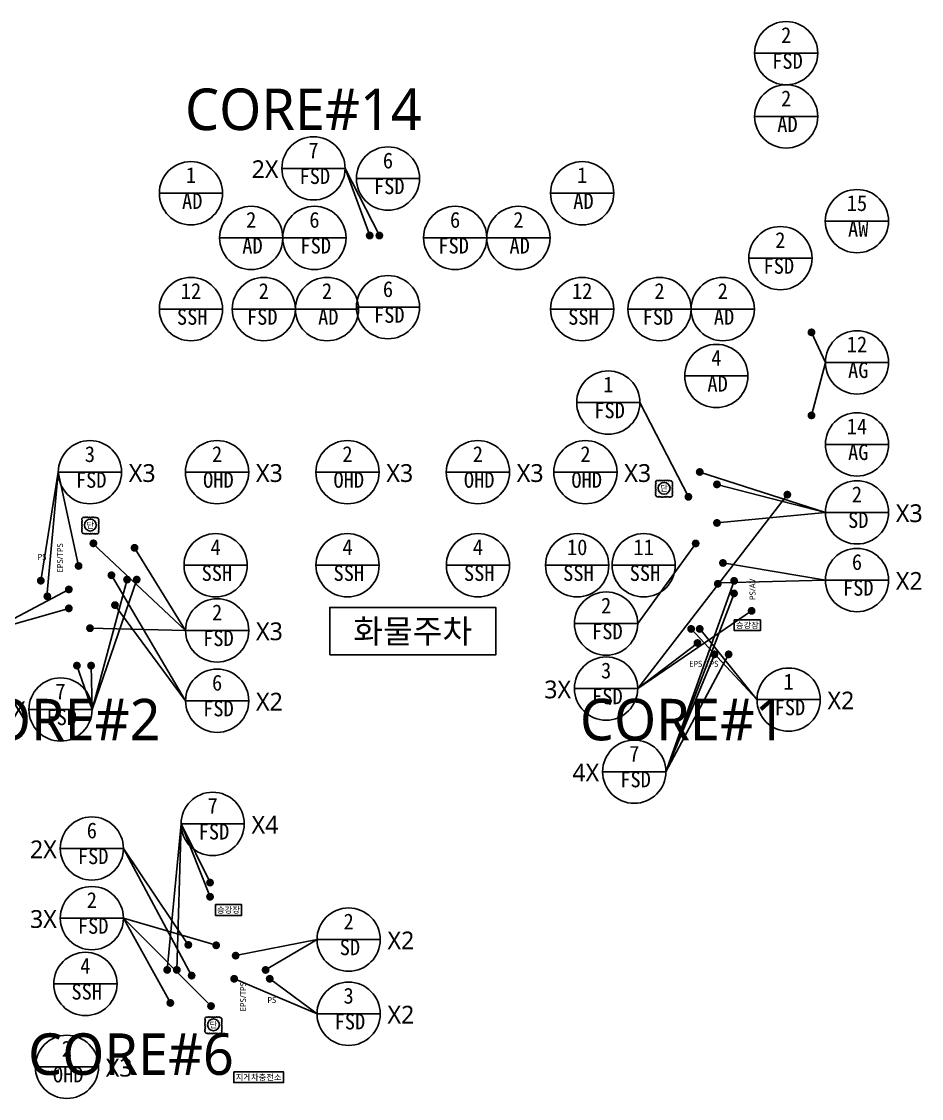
# Model space of a CAD drawing. Header units: millimetres. Extents: x 3479419 to 5579419, y 522746 to 3162891.
# Drawn here: x 4976110 to 5052026, y 2110105 to 2200882 of the extents above; entities that cross this region are included whole.
import ezdxf
from ezdxf.enums import TextEntityAlignment as Align

# ---------------------------------------------------------------- set-up
doc = ezdxf.new("R2010")
doc.units = ezdxf.units.MM
doc.layers.get('Defpoints').update_dxf_attribs({"color": 140})
for name, color, linetype, lineweight in [('A-MKXX-SYMB', 7, 'Continuous', 25), ('A-XXXX-SYMB', 7, 'Continuous', 25), ('A-XXXX-TXT2', 3, 'Continuous', 25), ('REV-202205', 20, 'Continuous', 25)]:
    doc.layers.add(name, color=color, linetype=linetype, lineweight=lineweight)
doc.layers.add('AA-SYMB', color=1, linetype='Continuous')
doc.styles.add('XR-평면도$0$맑은 고딕', font='malgun.ttf')
doc.styles.add('돋움', font='')
doc.styles.add('돋음', font='')
doc.styles.add('맑은 고딕', font='malgun.ttf')
doc.styles.add('맑은고딕', font='malgun.ttf')
doc.styles.get('돋움').set_extended_font_data('DotumChe')
doc.styles.get('돋음').set_extended_font_data('Dotum')

# ---------------------------------------------------------------- blocks, each defined once
blk = doc.blocks.new('글_화물주차')
at = {"layer": 'A-XXXX-TXT2', "color": 0}
blk.add_lwpolyline([(-7000, -2000), (7000, -2000), (7000, 2000), (-7000, 2000)], close=True, dxfattribs=at)
at = {"layer": 'A-XXXX-TXT2', "style": '맑은고딕'}
blk.add_text('화물주차', height=2000, dxfattribs=at).set_placement((0, 0), align=Align.MIDDLE_CENTER)
blk = doc.blocks.new('글_지게차충전소')
at = {"layer": 'A-XXXX-TXT2', "color": 0, "ltscale": 100}
blk.add_lwpolyline([(-2100, 450), (-2100, -450), (2100, -450), (2100, 450)], close=True, dxfattribs=at)
at = {"layer": 'A-XXXX-TXT2', "ltscale": 100, "style": 'XR-평면도$0$맑은 고딕'}
blk.add_text('지게차충전소', height=500, dxfattribs=at).set_placement((0, 0), align=Align.MIDDLE_CENTER)
blk = doc.blocks.new('글_승강장')
at = {"layer": 'A-XXXX-TXT2', "color": 0, "ltscale": 100}
blk.add_lwpolyline([(-1100, 450), (-1100, -450), (1100, -450), (1100, 450)], close=True, dxfattribs=at)
at = {"layer": 'A-XXXX-TXT2', "ltscale": 100, "style": 'XR-평면도$0$맑은 고딕'}
blk.add_text('승강장', height=500, dxfattribs=at).set_placement((0, 0), align=Align.MIDDLE_CENTER)
blk = doc.blocks.new('WINSYMBOL-flat-1')
at = {"layer": 'AA-SYMB', "color": 3}
blk.add_line((-1440, 0), (1440, 0), dxfattribs=at)
blk.add_circle((0, 0), 1440, dxfattribs=at)
at = {"layer": 'AA-SYMB', "style": '돋음'}
blk.add_attdef('0', text='', height=720, dxfattribs=at).set_placement((0, 246), align=Align.CENTER)
at = {"layer": 'AA-SYMB', "style": '돋음', "width": 0.95}
blk.add_attdef('FSD', text='', height=720, dxfattribs=at).set_placement((59, -927), align=Align.CENTER)
blk = doc.blocks.new('A$C425F3A2A')
at = {"layer": 'Defpoints', "style": '맑은고딕'}
for s, p in [('CORE#14', (270451, 196412)), ('CORE#2', (248418, 144972)), ('CORE#1', (301154, 144972)), ('CORE#6', (254604, 116772))]:
    blk.add_text(s, height=3500, dxfattribs=at).set_placement(p, align=Align.BOTTOM_RIGHT)
blk = doc.blocks.new('fsd7')
at = {"layer": 'A-MKXX-SYMB'}
h = blk.add_hatch(color=256, dxfattribs=at)
edge = h.paths.add_edge_path()
edge.add_arc((266063, 188571), 333, 0, 360, ccw=False)
h = blk.add_hatch(color=256, dxfattribs=at)
edge = h.paths.add_edge_path()
edge.add_arc((266878, 188571), 333, 0, 360, ccw=False)
h = blk.add_hatch(color=256, dxfattribs=at)
edge = h.paths.add_edge_path()
edge.add_arc((245593, 159571), 333, 0, 360)
h = blk.add_hatch(color=256, dxfattribs=at)
edge = h.paths.add_edge_path()
edge.add_arc((246408, 159571), 333, 0, 360)
h = blk.add_hatch(color=256, dxfattribs=at)
edge = h.paths.add_edge_path()
edge.add_arc((296803, 159466), 333, 0, 360)
h = blk.add_hatch(color=256, dxfattribs=at)
edge = h.paths.add_edge_path()
edge.add_arc((296793, 158406), 333, 0, 360)
h = blk.add_hatch(color=256, dxfattribs=at)
edge = h.paths.add_edge_path()
edge.add_arc((295143, 153271), 333, 0, 360)
h = blk.add_hatch(color=256, dxfattribs=at)
edge = h.paths.add_edge_path()
edge.add_arc((296338, 153271), 333, 0, 360)
h = blk.add_hatch(color=256, dxfattribs=at)
edge = h.paths.add_edge_path()
edge.add_arc((241363, 152321), 333, 0, 360)
h = blk.add_hatch(color=256, dxfattribs=at)
edge = h.paths.add_edge_path()
edge.add_arc((242558, 152321), 333, 0, 360)
h = blk.add_hatch(color=256, dxfattribs=at)
edge = h.paths.add_edge_path()
edge.add_arc((252593, 134031), 333, 0, 360)
h = blk.add_hatch(color=256, dxfattribs=at)
edge = h.paths.add_edge_path()
edge.add_arc((252593, 132836), 333, 0, 360)
h = blk.add_hatch(color=256, dxfattribs=at)
edge = h.paths.add_edge_path()
edge.add_arc((248978, 126671), 333, 0, 360)
h = blk.add_hatch(color=256, dxfattribs=at)
edge = h.paths.add_edge_path()
edge.add_arc((249793, 126671), 333, 0, 360)
at = {"layer": 'A-XXXX-SYMB'}
for points in [[(266878, 188571), (263989, 194236), (266063, 188571)], [(246408, 159571), (242644, 148621), (245593, 159571)], [(296793, 158406), (291045, 143379), (296803, 159466)], [(296338, 153271), (291045, 143379), (295143, 153271)], [(242558, 152321), (242644, 148621), (241363, 152321)], [(248978, 126671), (250151, 138980), (249793, 126671)], [(252593, 132836), (250151, 138980), (252593, 134031)]]:
    blk.add_lwpolyline(points, dxfattribs=at)
ref = blk.add_blockref('WINSYMBOL-flat-1', (261322, 194236), dxfattribs=dict(xscale=1.851851851790402, yscale=1.851851851790402, zscale=1.851851851790402))
ref.add_attrib('0', '7', dxfattribs={"layer": 'AA-SYMB', "color": 3, "height": 1333, "style": '돋움'}).set_placement((261322, 194691), align=Align.BOTTOM_CENTER)
ref.add_attrib('FSD', 'FSD', dxfattribs={"layer": 'AA-SYMB', "color": 3, "height": 1333.3, "style": '돋움'}).set_placement((261431, 192519), align=Align.BOTTOM_CENTER)
ref = blk.add_blockref('WINSYMBOL-flat-1', (239977, 148621), dxfattribs=dict(xscale=1.851851851790402, yscale=1.851851851790402, zscale=1.851851851790402))
ref.add_attrib('0', '7', dxfattribs={"layer": 'AA-SYMB', "color": 3, "height": 1333, "style": '돋움'}).set_placement((239977, 149076), align=Align.BOTTOM_CENTER)
ref.add_attrib('FSD', 'FSD', dxfattribs={"layer": 'AA-SYMB', "color": 3, "height": 1333.3, "style": '돋움'}).set_placement((240086, 146904), align=Align.BOTTOM_CENTER)
ref = blk.add_blockref('WINSYMBOL-flat-1', (288378, 143379), dxfattribs=dict(xscale=1.851851851790402, yscale=1.851851851790402, zscale=1.851851851790402))
ref.add_attrib('0', '7', dxfattribs={"layer": 'AA-SYMB', "color": 3, "height": 1333, "style": '돋움'}).set_placement((288378, 143835), align=Align.BOTTOM_CENTER)
ref.add_attrib('FSD', 'FSD', dxfattribs={"layer": 'AA-SYMB', "color": 3, "height": 1333.3, "style": '돋움'}).set_placement((288487, 141662), align=Align.BOTTOM_CENTER)
ref = blk.add_blockref('WINSYMBOL-flat-1', (252817, 138980), dxfattribs=dict(xscale=1.851851851790402, yscale=1.851851851790402, zscale=1.851851851790402))
ref.add_attrib('0', '7', dxfattribs={"layer": 'AA-SYMB', "color": 3, "height": 1333, "style": '돋움'}).set_placement((252817, 139435), align=Align.BOTTOM_CENTER)
ref.add_attrib('FSD', 'FSD', dxfattribs={"layer": 'AA-SYMB', "color": 3, "height": 1333.3, "style": '돋움'}).set_placement((252926, 137263), align=Align.BOTTOM_CENTER)
at = {"layer": 'A-XXXX-TXT2', "style": '맑은고딕'}
for s, p in [('2X', (257234, 193413)), ('4X', (235889, 147798)), ('4X', (284290, 142556)), ('X4', (257229, 138157))]:
    blk.add_text(s, height=1500, dxfattribs=at).set_placement(p, align=Align.CENTER)
blk = doc.blocks.new('단')
at = {"layer": 'A-XXXX-SYMB'}
blk.add_circle((0, 0), 500, dxfattribs=at)
at = {"layer": 'A-XXXX-TXT2', "ltscale": 100, "style": '맑은 고딕'}
blk.add_text('단', height=500, dxfattribs=at).set_placement((0, 0), align=Align.MIDDLE_CENTER)

msp = doc.modelspace()

# ---------------------------------------------------------------- hatches: boundary and pattern name
at = {"layer": 'A-MKXX-SYMB'}
h = msp.add_hatch(color=256, dxfattribs=at)
edge = h.paths.add_edge_path()
edge.add_arc((5042747.2, 2174683.2), 333.3, 0, 360)
h = msp.add_hatch(color=256, dxfattribs=at)
edge = h.paths.add_edge_path()
edge.add_arc((5042747.2, 2167681.2), 333.3, 0, 360)
h = msp.add_hatch(color=256, dxfattribs=at)
edge = h.paths.add_edge_path()
edge.add_arc((5033321.1, 2162911.9), 333.3, 0, 360)
h = msp.add_hatch(color=256, dxfattribs=at)
edge = h.paths.add_edge_path()
edge.add_arc((5034772.9, 2161865.2), 333.3, 0, 360)
h = msp.add_hatch(color=256, dxfattribs=at)
edge = h.paths.add_edge_path()
edge.add_arc((5032365.3, 2160819.7), 333.3, 0, 360)
h = msp.add_hatch(color=256, dxfattribs=at)
edge = h.paths.add_edge_path()
edge.add_arc((5040711.8, 2161001.2), 333.3, 0, 360)
h = msp.add_hatch(color=256, dxfattribs=at)
edge = h.paths.add_edge_path()
edge.add_arc((5034772.9, 2158617.3), 333.3, 0, 360)
h = msp.add_hatch(color=256, dxfattribs=at)
edge = h.paths.add_edge_path()
edge.add_arc((4982173.3, 2156898.5), 333.3, 0, 360)
h = msp.add_hatch(color=256, dxfattribs=at)
edge = h.paths.add_edge_path()
edge.add_arc((4985642.8, 2156519.9), 333.3, 0, 360)
h = msp.add_hatch(color=256, dxfattribs=at)
edge = h.paths.add_edge_path()
edge.add_arc((5032979.3, 2156888.8), 333.3, 0, 360)
h = msp.add_hatch(color=256, dxfattribs=at)
edge = h.paths.add_edge_path()
edge.add_arc((4980921.8, 2154991.2), 333.3, 0, 360)
h = msp.add_hatch(color=256, dxfattribs=at)
edge = h.paths.add_edge_path()
edge.add_arc((5035279.3, 2155243.7), 333.3, 0, 360)
h = msp.add_hatch(color=256, dxfattribs=at)
edge = h.paths.add_edge_path()
edge.add_arc((4983694.3, 2154209.2), 333.3, 0, 360)
h = msp.add_hatch(color=256, dxfattribs=at)
edge = h.paths.add_edge_path()
edge.add_arc((4977736.8, 2153749.8), 333.3, 0, 360)
h = msp.add_hatch(color=256, dxfattribs=at)
edge = h.paths.add_edge_path()
edge.add_arc((4980100.8, 2153015.2), 333.3, 0, 360)
h = msp.add_hatch(color=256, dxfattribs=at)
edge = h.paths.add_edge_path()
edge.add_arc((5034844.3, 2153488.8), 333.3, 0, 360)
h = msp.add_hatch(color=256, dxfattribs=at)
edge = h.paths.add_edge_path()
edge.add_arc((4978288.9, 2152431.7), 333.3, 0, 360)
h = msp.add_hatch(color=256, dxfattribs=at)
edge = h.paths.add_edge_path()
edge.add_arc((4980100.8, 2151417.3), 333.3, 0, 360)
h = msp.add_hatch(color=256, dxfattribs=at)
edge = h.paths.add_edge_path()
edge.add_arc((4983994.2, 2151691.8), 333.3, 0, 360)
h = msp.add_hatch(color=256, dxfattribs=at)
edge = h.paths.add_edge_path()
edge.add_arc((5037696.4, 2151206.8), 333.3, 0, 360)
h = msp.add_hatch(color=256, dxfattribs=at)
edge = h.paths.add_edge_path()
edge.add_arc((4981885, 2149744.1), 333.3, 0, 360)
h = msp.add_hatch(color=256, dxfattribs=at)
edge = h.paths.add_edge_path()
edge.add_arc((5032594, 2149684.4), 333.3, 0, 360)
h = msp.add_hatch(color=256, dxfattribs=at)
edge = h.paths.add_edge_path()
edge.add_arc((5033317.9, 2149684.4), 333.3, 0, 360)
h = msp.add_hatch(color=256, dxfattribs=at)
edge = h.paths.add_edge_path()
edge.add_arc((5033128.1, 2148497), 333.3, 0, 360)
h = msp.add_hatch(color=256, dxfattribs=at)
edge = h.paths.add_edge_path()
edge.add_arc((4990180.4, 2123050.4), 333.3, 0, 360)
h = msp.add_hatch(color=256, dxfattribs=at)
edge = h.paths.add_edge_path()
edge.add_arc((4992529.3, 2123016.6), 333.3, 0, 360)
h = msp.add_hatch(color=256, dxfattribs=at)
edge = h.paths.add_edge_path()
edge.add_arc((4994172.8, 2122143.7), 333.3, 0, 360)
h = msp.add_hatch(color=256, dxfattribs=at)
edge = h.paths.add_edge_path()
edge.add_arc((4990461, 2120462.9), 333.3, 0, 360)
h = msp.add_hatch(color=256, dxfattribs=at)
edge = h.paths.add_edge_path()
edge.add_arc((4996698.9, 2120938.3), 333.3, 0, 360)
h = msp.add_hatch(color=256, dxfattribs=at)
edge = h.paths.add_edge_path()
edge.add_arc((4994047.5, 2120191.2), 333.3, 0, 360)
h = msp.add_hatch(color=256, dxfattribs=at)
edge = h.paths.add_edge_path()
edge.add_arc((4997046.1, 2120191.2), 333.3, 0, 360)
h = msp.add_hatch(color=256, dxfattribs=at)
edge = h.paths.add_edge_path()
edge.add_arc((4988664.4, 2118155.7), 333.3, 0, 360)
h = msp.add_hatch(color=256, dxfattribs=at)
edge = h.paths.add_edge_path()
edge.add_arc((4992094.3, 2117893.7), 333.3, 0, 360)

# ---------------------------------------------------------------- linework, layer by layer
at = {"layer": 'A-XXXX-SYMB'}
for p, q in [((5043918.6, 2172151.8), (5042761.8, 2174673.5)), ((5043918.6, 2172151.8), (5042761.8, 2167671.6)), ((5028274, 2168761.8), (5032379.9, 2160810.1)), ((4979212.1, 2162895.2), (4978244.9, 2152422)), ((5043918.6, 2159510.5), (5033335.8, 2162902.3)), ((5032979.3, 2156888.8), (5028089.6, 2150130.7)), ((4989945.1, 2149555.8), (4985642.8, 2156519.9)), ((5037696.4, 2151206.8), (5028089.6, 2144656.7)), ((5032594, 2149684.4), (5038151.4, 2143721.2)), ((5033317.9, 2149684.4), (5038151.4, 2143721.2)), ((4990180.4, 2123050.4), (4984710.3, 2131176.1)), ((4990461, 2120462.9), (4984710.3, 2131176.1)), ((4988664.4, 2118155.7), (4984710.3, 2125304.2)), ((4992094.3, 2117893.7), (4984710.3, 2125304.2)), ((4992529.3, 2123016.6), (4984710.3, 2125304.2)), ((4994061.8, 2120201.2), (5001035.6, 2117241.5)), ((4997046.1, 2120191.2), (5001035.6, 2117241.5))]:
    msp.add_line(p, q, dxfattribs=at)
for points in [[(4977736.8, 2153749.8), (4979212.1, 2162895.2), (4980921.8, 2154991.2)], [(5034772.9, 2161865.2), (5043918.6, 2159510.5), (5034772.9, 2158617.3)], [(5040711.8, 2161001.2), (5028089.6, 2144656.7), (5033128.1, 2148497)], [(4982129.3, 2156888.8), (4989945.1, 2149555.8), (4981841, 2149734.4)], [(5035279.3, 2155243.7), (5043918.6, 2153801.5), (5034982.5, 2153582.3)], [(4983981.6, 2151694), (4989945.1, 2143629.6), (4983694.3, 2154209.2)], [(4980100.8, 2151417.3), (4973561.1, 2149555.8), (4980100.8, 2153015.2)], [(4994172.8, 2122143.7), (5001035.6, 2123498), (4996698.9, 2120938.3)]]:
    msp.add_lwpolyline(points, dxfattribs=at)
at = {"layer": 'REV-202205'}
for points in [[(5029650.7, 2162146.4, -0.5205671), (5029824.2, 2162167.8, -0.5205671), (5029990.5, 2162171.8, -0.5205671), (5030160, 2162157.2, -0.5205671), (5030336.5, 2162161.3, -0.5205671), (5030504.6, 2162172.9, -0.5205671), (5030671.4, 2162165.7, -0.5205671), (5030846.8, 2162152.1, -0.5205671), (5030980.8, 2162084.8, -0.5205671), (5030997.1, 2161913.2, -0.5205671), (5030990.2, 2161746.4, -0.5205671), (5030975.6, 2161571.2, -0.5205671), (5030994.4, 2161399.4, -0.5205671), (5030995.3, 2161233.3, -0.5205671), (5030978, 2161062.4, -0.5205671), (5030988.7, 2160886.6, -0.5205671), (5030821.8, 2160831.2, -0.5205671), (5030655.5, 2160834.5, -0.5205671), (5030482.3, 2160855.2, -0.5205671), (5030308.4, 2160835, -0.5205671), (5030142, 2160830.5, -0.5205671), (5029972.8, 2160844.6, -0.5205671), (5029796.2, 2160841.8, -0.5205671), (5029644.7, 2160899.9, -0.5205671), (5029624.6, 2161073.1, -0.5205671), (5029634.2, 2161240.5, -0.5205671), (5029642.7, 2161416.7, -0.5205671), (5029626.2, 2161587, -0.5205671), (5029628.1, 2161753.2, -0.5205671), (5029647.7, 2161925.5, -0.5205671)], [(4981250.4, 2159039.3, -0.5205671), (4981424, 2159060.7, -0.5205671), (4981590.3, 2159064.7, -0.5205671), (4981759.7, 2159050.1, -0.5205671), (4981936.2, 2159054.1, -0.5205671), (4982104.3, 2159065.7, -0.5205671), (4982271.2, 2159058.5, -0.5205671), (4982446.6, 2159044.9, -0.5205671), (4982580.5, 2158977.6, -0.5205671), (4982596.9, 2158806, -0.5205671), (4982590, 2158639.2, -0.5205671), (4982575.3, 2158464, -0.5205671), (4982594.2, 2158292.2, -0.5205671), (4982595.1, 2158126.1, -0.5205671), (4982577.7, 2157955.3, -0.5205671), (4982588.4, 2157779.4, -0.5205671), (4982421.5, 2157724.1, -0.5205671), (4982255.3, 2157727.3, -0.5205671), (4982082, 2157748.1, -0.5205671), (4981908.1, 2157727.8, -0.5205671), (4981741.7, 2157723.3, -0.5205671), (4981572.5, 2157737.4, -0.5205671), (4981396, 2157734.6, -0.5205671), (4981244.4, 2157792.7, -0.5205671), (4981224.4, 2157965.9, -0.5205671), (4981233.9, 2158133.4, -0.5205671), (4981242.4, 2158309.5, -0.5205671), (4981225.9, 2158479.9, -0.5205671), (4981227.8, 2158646, -0.5205671), (4981247.5, 2158818.4, -0.5205671)], [(4991639, 2116915.7, -0.5205671), (4991812.5, 2116937.1, -0.5205671), (4991978.8, 2116941.1, -0.5205671), (4992148.3, 2116926.5, -0.5205671), (4992324.8, 2116930.5, -0.5205671), (4992492.9, 2116942.1, -0.5205671), (4992659.8, 2116934.9, -0.5205671), (4992835.1, 2116921.3, -0.5205671), (4992969.1, 2116854, -0.5205671), (4992985.4, 2116682.4, -0.5205671), (4992978.5, 2116515.6, -0.5205671), (4992963.9, 2116340.4, -0.5205671), (4992982.7, 2116168.6, -0.5205671), (4992983.6, 2116002.5, -0.5205671), (4992966.3, 2115831.7, -0.5205671), (4992977, 2115655.8, -0.5205671), (4992810.1, 2115600.5, -0.5205671), (4992643.8, 2115603.7, -0.5205671), (4992470.6, 2115624.5, -0.5205671), (4992296.7, 2115604.2, -0.5205671), (4992130.3, 2115599.7, -0.5205671), (4991961.1, 2115613.8, -0.5205671), (4991784.5, 2115611, -0.5205671), (4991633, 2115669.1, -0.5205671), (4991612.9, 2115842.3, -0.5205671), (4991622.5, 2116009.8, -0.5205671), (4991631, 2116185.9, -0.5205671), (4991614.5, 2116356.3, -0.5205671), (4991616.4, 2116522.4, -0.5205671), (4991636, 2116694.8, -0.5205671)]]:
    msp.add_lwpolyline(points, format="xyb", close=True, dxfattribs=at)

# ---------------------------------------------------------------- block references
for name, p in [('fsd7', (4739418.8, 1994270.6)), ('글_화물주차', (5009111.8, 2149491.2)), ('글_승강장', (5037336.8, 2149991.2)), ('글_승강장', (4993566.9, 2125991.2)), ('글_지게차충전소', (4996111.8, 2111891.2))]:
    msp.add_blockref(name, p)
ref = msp.add_blockref('WINSYMBOL-flat-1', (5040614, 2198214.9), dxfattribs=dict(xscale=1.851851851790402, yscale=1.851851851790402, zscale=1.851851851790402))
ref.add_attrib('0', '2', dxfattribs={"layer": 'AA-SYMB', "color": 3, "height": 1333.3, "style": '돋움'}).set_placement((5040614, 2198670.5), align=Align.BOTTOM_CENTER)
ref.add_attrib('FSD', 'FSD', dxfattribs={"layer": 'AA-SYMB', "color": 3, "height": 1333.33, "style": '돋움'}).set_placement((5040722.4, 2196498.1), align=Align.BOTTOM_CENTER)
ref = msp.add_blockref('WINSYMBOL-flat-1', (5040614, 2192881.5), dxfattribs=dict(xscale=1.851851851790402, yscale=1.851851851790402, zscale=1.851851851790402))
ref.add_attrib('0', '2', dxfattribs={"layer": 'AA-SYMB', "color": 3, "height": 1333.3, "style": '돋움'}).set_placement((5040614, 2193337.1), align=Align.BOTTOM_CENTER)
ref.add_attrib('FSD', 'AD', dxfattribs={"layer": 'AA-SYMB', "color": 3, "height": 1333.33, "style": '돋움'}).set_placement((5040722.4, 2191164.7), align=Align.BOTTOM_CENTER)
ref = msp.add_blockref('WINSYMBOL-flat-1', (5007021.9, 2187647.6), dxfattribs=dict(xscale=1.851851851790402, yscale=1.851851851790402, zscale=1.851851851790402))
ref.add_attrib('0', '6', dxfattribs={"layer": 'AA-SYMB', "color": 3, "height": 1333.3, "style": '돋움'}).set_placement((5007021.9, 2188103.2), align=Align.BOTTOM_CENTER)
ref.add_attrib('FSD', 'FSD', dxfattribs={"layer": 'AA-SYMB', "color": 3, "height": 1333.33, "style": '돋움'}).set_placement((5007130.3, 2185930.8), align=Align.BOTTOM_CENTER)
ref = msp.add_blockref('WINSYMBOL-flat-1', (4990402.3, 2186404.7), dxfattribs=dict(xscale=1.851851851790402, yscale=1.851851851790402, zscale=1.851851851790402))
ref.add_attrib('0', '1', dxfattribs={"layer": 'AA-SYMB', "color": 3, "height": 1333.3, "style": '돋움'}).set_placement((4990402.3, 2186860.3), align=Align.BOTTOM_CENTER)
ref.add_attrib('FSD', 'AD', dxfattribs={"layer": 'AA-SYMB', "color": 3, "height": 1333.33, "style": '돋움'}).set_placement((4990510.7, 2184687.9), align=Align.BOTTOM_CENTER)
ref = msp.add_blockref('WINSYMBOL-flat-1', (5023402.1, 2186404.7), dxfattribs=dict(xscale=1.851851851790402, yscale=1.851851851790402, zscale=1.851851851790402))
ref.add_attrib('0', '1', dxfattribs={"layer": 'AA-SYMB', "color": 3, "height": 1333.3, "style": '돋움'}).set_placement((5023402.1, 2186860.3), align=Align.BOTTOM_CENTER)
ref.add_attrib('FSD', 'AD', dxfattribs={"layer": 'AA-SYMB', "color": 3, "height": 1333.33, "style": '돋움'}).set_placement((5023510.6, 2184687.9), align=Align.BOTTOM_CENTER)
ref = msp.add_blockref('WINSYMBOL-flat-1', (5046581.5, 2184056), dxfattribs=dict(xscale=1.851851851790402, yscale=1.851851851790402, zscale=1.851851851790402))
ref.add_attrib('0', '15', dxfattribs={"layer": 'AA-SYMB', "color": 3, "height": 1333.33, "style": '돋움'}).set_placement((5046581.5, 2184511.6), align=Align.BOTTOM_CENTER)
ref.add_attrib('FSD', 'AW', dxfattribs={"layer": 'AA-SYMB', "color": 3, "height": 1333.33, "style": '돋움'}).set_placement((5046690, 2182339.2), align=Align.BOTTOM_CENTER)
ref = msp.add_blockref('WINSYMBOL-flat-1', (4995485.5, 2182644.3), dxfattribs=dict(xscale=1.851851851790402, yscale=1.851851851790402, zscale=1.851851851790402))
ref.add_attrib('0', '2', dxfattribs={"layer": 'AA-SYMB', "color": 3, "height": 1333.3, "style": '돋움'}).set_placement((4995485.5, 2183099.9), align=Align.BOTTOM_CENTER)
ref.add_attrib('FSD', 'AD', dxfattribs={"layer": 'AA-SYMB', "color": 3, "height": 1333.33, "style": '돋움'}).set_placement((4995593.9, 2180927.5), align=Align.BOTTOM_CENTER)
ref = msp.add_blockref('WINSYMBOL-flat-1', (5000818.8, 2182644.3), dxfattribs=dict(xscale=1.851851851790402, yscale=1.851851851790402, zscale=1.851851851790402))
ref.add_attrib('0', '6', dxfattribs={"layer": 'AA-SYMB', "color": 3, "height": 1333.3, "style": '돋움'}).set_placement((5000818.8, 2183099.9), align=Align.BOTTOM_CENTER)
ref.add_attrib('FSD', 'FSD', dxfattribs={"layer": 'AA-SYMB', "color": 3, "height": 1333.33, "style": '돋움'}).set_placement((5000927.3, 2180927.5), align=Align.BOTTOM_CENTER)
ref = msp.add_blockref('WINSYMBOL-flat-1', (5012691, 2182644.3), dxfattribs=dict(xscale=-1.851851851790402, yscale=1.851851851790402, zscale=1.851851851790402))
ref.add_attrib('0', '6', dxfattribs={"layer": 'AA-SYMB', "color": 3, "height": 1333.3, "style": '돋움'}).set_placement((5012685.7, 2183099.9), align=Align.BOTTOM_CENTER)
ref.add_attrib('FSD', 'FSD', dxfattribs={"layer": 'AA-SYMB', "color": 3, "height": 1333.33, "style": '돋움'}).set_placement((5012559.5, 2180927.5), align=Align.BOTTOM_CENTER)
ref = msp.add_blockref('WINSYMBOL-flat-1', (5018024.3, 2182644.3), dxfattribs=dict(xscale=1.851851851790402, yscale=1.851851851790402, zscale=1.851851851790402))
ref.add_attrib('0', '2', dxfattribs={"layer": 'AA-SYMB', "color": 3, "height": 1333.3, "style": '돋움'}).set_placement((5018024.3, 2183099.9), align=Align.BOTTOM_CENTER)
ref.add_attrib('FSD', 'AD', dxfattribs={"layer": 'AA-SYMB', "color": 3, "height": 1333.33, "style": '돋움'}).set_placement((5018132.8, 2180927.5), align=Align.BOTTOM_CENTER)
ref = msp.add_blockref('WINSYMBOL-flat-1', (5040124.8, 2180937.9), dxfattribs=dict(xscale=-1.851851851790402, yscale=1.851851851790402, zscale=1.851851851790402))
ref.add_attrib('0', '2', dxfattribs={"layer": 'AA-SYMB', "color": 3, "height": 1333.3, "style": '돋움'}).set_placement((5040119.5, 2181393.5), align=Align.BOTTOM_CENTER)
ref.add_attrib('FSD', 'FSD', dxfattribs={"layer": 'AA-SYMB', "color": 3, "height": 1333.33, "style": '돋움'}).set_placement((5039993.3, 2179221.1), align=Align.BOTTOM_CENTER)
ref = msp.add_blockref('WINSYMBOL-flat-1', (4990402.3, 2176640.1), dxfattribs=dict(xscale=1.851851851790402, yscale=1.851851851790402, zscale=1.851851851790402))
ref.add_attrib('0', '12', dxfattribs={"layer": 'AA-SYMB', "color": 3, "height": 1333.33, "style": '돋움'}).set_placement((4990402.3, 2177095.7), align=Align.BOTTOM_CENTER)
ref.add_attrib('FSD', 'SSH', dxfattribs={"layer": 'AA-SYMB', "color": 3, "height": 1333.33, "style": '돋움'}).set_placement((4990510.7, 2174923.3), align=Align.BOTTOM_CENTER)
ref = msp.add_blockref('WINSYMBOL-flat-1', (4996547.7, 2176640.1), dxfattribs=dict(xscale=-1.851851851790402, yscale=1.851851851790402, zscale=1.851851851790402))
ref.add_attrib('0', '2', dxfattribs={"layer": 'AA-SYMB', "color": 3, "height": 1333.3, "style": '돋움'}).set_placement((4996542.3, 2177095.7), align=Align.BOTTOM_CENTER)
ref.add_attrib('FSD', 'FSD', dxfattribs={"layer": 'AA-SYMB', "color": 3, "height": 1333.33, "style": '돋움'}).set_placement((4996416.1, 2174923.3), align=Align.BOTTOM_CENTER)
ref = msp.add_blockref('WINSYMBOL-flat-1', (5001881, 2176640.1), dxfattribs=dict(xscale=1.851851851790402, yscale=1.851851851790402, zscale=1.851851851790402))
ref.add_attrib('0', '2', dxfattribs={"layer": 'AA-SYMB', "color": 3, "height": 1333.3, "style": '돋움'}).set_placement((5001881, 2177095.7), align=Align.BOTTOM_CENTER)
ref.add_attrib('FSD', 'AD', dxfattribs={"layer": 'AA-SYMB', "color": 3, "height": 1333.33, "style": '돋움'}).set_placement((5001989.4, 2174923.3), align=Align.BOTTOM_CENTER)
ref = msp.add_blockref('WINSYMBOL-flat-1', (5007021.9, 2176804.6), dxfattribs=dict(xscale=1.851851851790402, yscale=1.851851851790402, zscale=1.851851851790402))
ref.add_attrib('0', '6', dxfattribs={"layer": 'AA-SYMB', "color": 3, "height": 1333.3, "style": '돋움'}).set_placement((5007021.9, 2177260.2), align=Align.BOTTOM_CENTER)
ref.add_attrib('FSD', 'FSD', dxfattribs={"layer": 'AA-SYMB', "color": 3, "height": 1333.33, "style": '돋움'}).set_placement((5007130.3, 2175087.8), align=Align.BOTTOM_CENTER)
ref = msp.add_blockref('WINSYMBOL-flat-1', (5023402.1, 2176640.1), dxfattribs=dict(xscale=1.851851851790402, yscale=1.851851851790402, zscale=1.851851851790402))
ref.add_attrib('0', '12', dxfattribs={"layer": 'AA-SYMB', "color": 3, "height": 1333.33, "style": '돋움'}).set_placement((5023402.1, 2177095.7), align=Align.BOTTOM_CENTER)
ref.add_attrib('FSD', 'SSH', dxfattribs={"layer": 'AA-SYMB', "color": 3, "height": 1333.33, "style": '돋움'}).set_placement((5023510.6, 2174923.3), align=Align.BOTTOM_CENTER)
ref = msp.add_blockref('WINSYMBOL-flat-1', (5029929.4, 2176640.1), dxfattribs=dict(xscale=-1.851851851790402, yscale=1.851851851790402, zscale=1.851851851790402))
ref.add_attrib('0', '2', dxfattribs={"layer": 'AA-SYMB', "color": 3, "height": 1333.3, "style": '돋움'}).set_placement((5029924.1, 2177095.7), align=Align.BOTTOM_CENTER)
ref.add_attrib('FSD', 'FSD', dxfattribs={"layer": 'AA-SYMB', "color": 3, "height": 1333.33, "style": '돋움'}).set_placement((5029797.9, 2174923.3), align=Align.BOTTOM_CENTER)
ref = msp.add_blockref('WINSYMBOL-flat-1', (5035262.8, 2176640.1), dxfattribs=dict(xscale=1.851851851790402, yscale=1.851851851790402, zscale=1.851851851790402))
ref.add_attrib('0', '2', dxfattribs={"layer": 'AA-SYMB', "color": 3, "height": 1333.3, "style": '돋움'}).set_placement((5035262.8, 2177095.7), align=Align.BOTTOM_CENTER)
ref.add_attrib('FSD', 'AD', dxfattribs={"layer": 'AA-SYMB', "color": 3, "height": 1333.33, "style": '돋움'}).set_placement((5035371.2, 2174923.3), align=Align.BOTTOM_CENTER)
ref = msp.add_blockref('WINSYMBOL-flat-1', (5046585.2, 2172151.8), dxfattribs=dict(xscale=1.851851851790402, yscale=1.851851851790402, zscale=1.851851851790402))
ref.add_attrib('0', '12', dxfattribs={"layer": 'AA-SYMB', "color": 3, "height": 1333.33, "style": '돋움'}).set_placement((5046585.2, 2172607.4), align=Align.BOTTOM_CENTER)
ref.add_attrib('FSD', 'AG', dxfattribs={"layer": 'AA-SYMB', "color": 3, "height": 1333.33, "style": '돋움'}).set_placement((5046693.7, 2170435), align=Align.BOTTOM_CENTER)
ref = msp.add_blockref('WINSYMBOL-flat-1', (5034721.3, 2171005.6), dxfattribs=dict(xscale=1.851851851790402, yscale=1.851851851790402, zscale=1.851851851790402))
ref.add_attrib('0', '4', dxfattribs={"layer": 'AA-SYMB', "color": 3, "height": 1333.3, "style": '돋움'}).set_placement((5034721.3, 2171461.2), align=Align.BOTTOM_CENTER)
ref.add_attrib('FSD', 'AD', dxfattribs={"layer": 'AA-SYMB', "color": 3, "height": 1333.33, "style": '돋움'}).set_placement((5034829.8, 2169288.8), align=Align.BOTTOM_CENTER)
ref = msp.add_blockref('WINSYMBOL-flat-1', (5025607.3, 2168761.8), dxfattribs=dict(xscale=1.851851851790402, yscale=1.851851851790402, zscale=1.851851851790402))
ref.add_attrib('0', '1', dxfattribs={"layer": 'AA-SYMB', "color": 3, "height": 1333.3, "style": '돋움'}).set_placement((5025607.3, 2169217.5), align=Align.BOTTOM_CENTER)
ref.add_attrib('FSD', 'FSD', dxfattribs={"layer": 'AA-SYMB', "color": 3, "height": 1333.33, "style": '돋움'}).set_placement((5025715.8, 2167045.1), align=Align.BOTTOM_CENTER)
ref = msp.add_blockref('WINSYMBOL-flat-1', (5046585.2, 2165236.1), dxfattribs=dict(xscale=1.851851851790402, yscale=1.851851851790402, zscale=1.851851851790402))
ref.add_attrib('0', '14', dxfattribs={"layer": 'AA-SYMB', "color": 3, "height": 1333.33, "style": '돋움'}).set_placement((5046585.2, 2165691.7), align=Align.BOTTOM_CENTER)
ref.add_attrib('FSD', 'AG', dxfattribs={"layer": 'AA-SYMB', "color": 3, "height": 1333.33, "style": '돋움'}).set_placement((5046693.7, 2163519.3), align=Align.BOTTOM_CENTER)
ref = msp.add_blockref('WINSYMBOL-flat-1', (4981878.8, 2162895.2), dxfattribs=dict(xscale=1.851851851790402, yscale=1.851851851790402, zscale=1.851851851790402))
ref.add_attrib('0', '3', dxfattribs={"layer": 'AA-SYMB', "color": 3, "height": 1333.3, "style": '돋움'}).set_placement((4981878.8, 2163350.8), align=Align.BOTTOM_CENTER)
ref.add_attrib('FSD', 'FSD', dxfattribs={"layer": 'AA-SYMB', "color": 3, "height": 1333.33, "style": '돋움'}).set_placement((4981987.2, 2161178.4), align=Align.BOTTOM_CENTER)
ref = msp.add_blockref('WINSYMBOL-flat-1', (4992607.3, 2162895.2), dxfattribs=dict(xscale=1.851851851790402, yscale=1.851851851790402, zscale=1.851851851790402))
ref.add_attrib('0', '2', dxfattribs={"layer": 'AA-SYMB', "color": 3, "height": 1333.3, "style": '돋움'}).set_placement((4992607.3, 2163350.8), align=Align.BOTTOM_CENTER)
ref.add_attrib('FSD', 'OHD', dxfattribs={"layer": 'AA-SYMB', "color": 3, "height": 1333.33, "style": '돋움'}).set_placement((4992715.7, 2161178.4), align=Align.BOTTOM_CENTER)
ref = msp.add_blockref('WINSYMBOL-flat-1', (5003607.3, 2162895.2), dxfattribs=dict(xscale=1.851851851790402, yscale=1.851851851790402, zscale=1.851851851790402))
ref.add_attrib('0', '2', dxfattribs={"layer": 'AA-SYMB', "color": 3, "height": 1333.3, "style": '돋움'}).set_placement((5003607.3, 2163350.8), align=Align.BOTTOM_CENTER)
ref.add_attrib('FSD', 'OHD', dxfattribs={"layer": 'AA-SYMB', "color": 3, "height": 1333.33, "style": '돋움'}).set_placement((5003715.7, 2161178.4), align=Align.BOTTOM_CENTER)
ref = msp.add_blockref('WINSYMBOL-flat-1', (5014607.3, 2162895.2), dxfattribs=dict(xscale=1.851851851790402, yscale=1.851851851790402, zscale=1.851851851790402))
ref.add_attrib('0', '2', dxfattribs={"layer": 'AA-SYMB', "color": 3, "height": 1333.3, "style": '돋움'}).set_placement((5014607.3, 2163350.8), align=Align.BOTTOM_CENTER)
ref.add_attrib('FSD', 'OHD', dxfattribs={"layer": 'AA-SYMB', "color": 3, "height": 1333.33, "style": '돋움'}).set_placement((5014715.7, 2161178.4), align=Align.BOTTOM_CENTER)
ref = msp.add_blockref('WINSYMBOL-flat-1', (5023677.8, 2162895.2), dxfattribs=dict(xscale=1.851851851790402, yscale=1.851851851790402, zscale=1.851851851790402))
ref.add_attrib('0', '2', dxfattribs={"layer": 'AA-SYMB', "color": 3, "height": 1333.3, "style": '돋움'}).set_placement((5023677.8, 2163350.8), align=Align.BOTTOM_CENTER)
ref.add_attrib('FSD', 'OHD', dxfattribs={"layer": 'AA-SYMB', "color": 3, "height": 1333.33, "style": '돋움'}).set_placement((5023786.2, 2161178.4), align=Align.BOTTOM_CENTER)
ref = msp.add_blockref('WINSYMBOL-flat-1', (5046585.2, 2159510.5), dxfattribs=dict(xscale=1.851851851790402, yscale=1.851851851790402, zscale=1.851851851790402))
ref.add_attrib('0', '2', dxfattribs={"layer": 'AA-SYMB', "color": 3, "height": 1333.3, "style": '돋움'}).set_placement((5046585.2, 2159966.1), align=Align.BOTTOM_CENTER)
ref.add_attrib('FSD', 'SD', dxfattribs={"layer": 'AA-SYMB', "color": 3, "height": 1333.33, "style": '돋움'}).set_placement((5046693.7, 2157793.7), align=Align.BOTTOM_CENTER)
ref = msp.add_blockref('WINSYMBOL-flat-1', (4992483.5, 2155046.5), dxfattribs=dict(xscale=1.851851851790402, yscale=1.851851851790402, zscale=1.851851851790402))
ref.add_attrib('0', '4', dxfattribs={"layer": 'AA-SYMB', "color": 3, "height": 1333.3, "style": '돋움'}).set_placement((4992483.5, 2155502.1), align=Align.BOTTOM_CENTER)
ref.add_attrib('FSD', 'SSH', dxfattribs={"layer": 'AA-SYMB', "color": 3, "height": 1333.33, "style": '돋움'}).set_placement((4992591.9, 2153329.7), align=Align.BOTTOM_CENTER)
ref = msp.add_blockref('WINSYMBOL-flat-1', (5003611.8, 2155046.5), dxfattribs=dict(xscale=1.851851851790402, yscale=1.851851851790402, zscale=1.851851851790402))
ref.add_attrib('0', '4', dxfattribs={"layer": 'AA-SYMB', "color": 3, "height": 1333.3, "style": '돋움'}).set_placement((5003611.8, 2155502.1), align=Align.BOTTOM_CENTER)
ref.add_attrib('FSD', 'SSH', dxfattribs={"layer": 'AA-SYMB', "color": 3, "height": 1333.33, "style": '돋움'}).set_placement((5003720.3, 2153329.7), align=Align.BOTTOM_CENTER)
ref = msp.add_blockref('WINSYMBOL-flat-1', (5014611.8, 2155046.5), dxfattribs=dict(xscale=1.851851851790402, yscale=1.851851851790402, zscale=1.851851851790402))
ref.add_attrib('0', '4', dxfattribs={"layer": 'AA-SYMB', "color": 3, "height": 1333.3, "style": '돋움'}).set_placement((5014611.8, 2155502.1), align=Align.BOTTOM_CENTER)
ref.add_attrib('FSD', 'SSH', dxfattribs={"layer": 'AA-SYMB', "color": 3, "height": 1333.33, "style": '돋움'}).set_placement((5014720.3, 2153329.7), align=Align.BOTTOM_CENTER)
ref = msp.add_blockref('WINSYMBOL-flat-1', (5022982.4, 2155046.5), dxfattribs=dict(xscale=1.851851851790402, yscale=1.851851851790402, zscale=1.851851851790402))
ref.add_attrib('0', '10', dxfattribs={"layer": 'AA-SYMB', "color": 3, "height": 1333.33, "style": '돋움'}).set_placement((5022982.4, 2155502.1), align=Align.BOTTOM_CENTER)
ref.add_attrib('FSD', 'SSH', dxfattribs={"layer": 'AA-SYMB', "color": 3, "height": 1333.33, "style": '돋움'}).set_placement((5023090.8, 2153329.7), align=Align.BOTTOM_CENTER)
ref = msp.add_blockref('WINSYMBOL-flat-1', (5028591.8, 2155046.5), dxfattribs=dict(xscale=1.851851851790402, yscale=1.851851851790402, zscale=1.851851851790402))
ref.add_attrib('0', '11', dxfattribs={"layer": 'AA-SYMB', "color": 3, "height": 1333.33, "style": '돋움'}).set_placement((5028591.8, 2155502.1), align=Align.BOTTOM_CENTER)
ref.add_attrib('FSD', 'SSH', dxfattribs={"layer": 'AA-SYMB', "color": 3, "height": 1333.33, "style": '돋움'}).set_placement((5028700.3, 2153329.7), align=Align.BOTTOM_CENTER)
ref = msp.add_blockref('WINSYMBOL-flat-1', (5046585.2, 2153801.5), dxfattribs=dict(xscale=1.851851851790402, yscale=1.851851851790402, zscale=1.851851851790402))
ref.add_attrib('0', '6', dxfattribs={"layer": 'AA-SYMB', "color": 3, "height": 1333.3, "style": '돋움'}).set_placement((5046585.2, 2154257.1), align=Align.BOTTOM_CENTER)
ref.add_attrib('FSD', 'FSD', dxfattribs={"layer": 'AA-SYMB', "color": 3, "height": 1333.33, "style": '돋움'}).set_placement((5046693.7, 2152084.7), align=Align.BOTTOM_CENTER)
ref = msp.add_blockref('WINSYMBOL-flat-1', (5025422.9, 2150130.7), dxfattribs=dict(xscale=1.851851851790402, yscale=1.851851851790402, zscale=1.851851851790402))
ref.add_attrib('0', '2', dxfattribs={"layer": 'AA-SYMB', "color": 3, "height": 1333.3, "style": '돋움'}).set_placement((5025422.9, 2150586.3), align=Align.BOTTOM_CENTER)
ref.add_attrib('FSD', 'FSD', dxfattribs={"layer": 'AA-SYMB', "color": 3, "height": 1333.33, "style": '돋움'}).set_placement((5025531.3, 2148413.9), align=Align.BOTTOM_CENTER)
ref = msp.add_blockref('WINSYMBOL-flat-1', (4992611.8, 2149555.8), dxfattribs=dict(xscale=1.851851851790402, yscale=1.851851851790402, zscale=1.851851851790402))
ref.add_attrib('0', '2', dxfattribs={"layer": 'AA-SYMB', "color": 3, "height": 1333.3, "style": '돋움'}).set_placement((4992611.8, 2150011.4), align=Align.BOTTOM_CENTER)
ref.add_attrib('FSD', 'FSD', dxfattribs={"layer": 'AA-SYMB', "color": 3, "height": 1333.33, "style": '돋움'}).set_placement((4992720.3, 2147839), align=Align.BOTTOM_CENTER)
ref = msp.add_blockref('WINSYMBOL-flat-1', (5025422.9, 2144656.7), dxfattribs=dict(xscale=1.851851851790402, yscale=1.851851851790402, zscale=1.851851851790402))
ref.add_attrib('0', '3', dxfattribs={"layer": 'AA-SYMB', "color": 3, "height": 1333.3, "style": '돋움'}).set_placement((5025422.9, 2145112.3), align=Align.BOTTOM_CENTER)
ref.add_attrib('FSD', 'FSD', dxfattribs={"layer": 'AA-SYMB', "color": 3, "height": 1333.33, "style": '돋움'}).set_placement((5025531.3, 2142939.9), align=Align.BOTTOM_CENTER)
ref = msp.add_blockref('WINSYMBOL-flat-1', (4992611.8, 2143629.6), dxfattribs=dict(xscale=1.851851851790402, yscale=1.851851851790402, zscale=1.851851851790402))
ref.add_attrib('0', '6', dxfattribs={"layer": 'AA-SYMB', "color": 3, "height": 1333.3, "style": '돋움'}).set_placement((4992611.8, 2144085.2), align=Align.BOTTOM_CENTER)
ref.add_attrib('FSD', 'FSD', dxfattribs={"layer": 'AA-SYMB', "color": 3, "height": 1333.33, "style": '돋움'}).set_placement((4992720.3, 2141912.8), align=Align.BOTTOM_CENTER)
ref = msp.add_blockref('WINSYMBOL-flat-1', (5040818.1, 2143721.2), dxfattribs=dict(xscale=1.851851851790402, yscale=1.851851851790402, zscale=1.851851851790402))
ref.add_attrib('0', '1', dxfattribs={"layer": 'AA-SYMB', "color": 3, "height": 1333.3, "style": '돋움'}).set_placement((5040818.1, 2144176.8), align=Align.BOTTOM_CENTER)
ref.add_attrib('FSD', 'FSD', dxfattribs={"layer": 'AA-SYMB', "color": 3, "height": 1333.33, "style": '돋움'}).set_placement((5040926.5, 2142004.4), align=Align.BOTTOM_CENTER)
ref = msp.add_blockref('WINSYMBOL-flat-1', (4982043.6, 2131176.1), dxfattribs=dict(xscale=1.851851851790402, yscale=1.851851851790402, zscale=1.851851851790402))
ref.add_attrib('0', '6', dxfattribs={"layer": 'AA-SYMB', "color": 3, "height": 1333.3, "style": '돋움'}).set_placement((4982043.6, 2131631.7), align=Align.BOTTOM_CENTER)
ref.add_attrib('FSD', 'FSD', dxfattribs={"layer": 'AA-SYMB', "color": 3, "height": 1333.33, "style": '돋움'}).set_placement((4982152, 2129459.3), align=Align.BOTTOM_CENTER)
ref = msp.add_blockref('WINSYMBOL-flat-1', (4982043.6, 2131176.1), dxfattribs=dict(xscale=1.851851851790402, yscale=1.851851851790402, zscale=1.851851851790402))
ref.add_attrib('0', '6', dxfattribs={"layer": 'AA-SYMB', "color": 3, "height": 1333.3, "style": '돋움'}).set_placement((4982043.6, 2131631.7), align=Align.BOTTOM_CENTER)
ref.add_attrib('FSD', 'FSD', dxfattribs={"layer": 'AA-SYMB', "color": 3, "height": 1333.33, "style": '돋움'}).set_placement((4982152, 2129459.3), align=Align.BOTTOM_CENTER)
ref = msp.add_blockref('WINSYMBOL-flat-1', (4982043.6, 2125304.2), dxfattribs=dict(xscale=1.851851851790402, yscale=1.851851851790402, zscale=1.851851851790402))
ref.add_attrib('0', '2', dxfattribs={"layer": 'AA-SYMB', "color": 3, "height": 1333.3, "style": '돋움'}).set_placement((4982043.6, 2125759.9), align=Align.BOTTOM_CENTER)
ref.add_attrib('FSD', 'FSD', dxfattribs={"layer": 'AA-SYMB', "color": 3, "height": 1333.33, "style": '돋움'}).set_placement((4982152, 2123587.5), align=Align.BOTTOM_CENTER)
ref = msp.add_blockref('WINSYMBOL-flat-1', (5003702.2, 2123498), dxfattribs=dict(xscale=1.851851851790402, yscale=1.851851851790402, zscale=1.851851851790402))
ref.add_attrib('0', '2', dxfattribs={"layer": 'AA-SYMB', "color": 3, "height": 1333.3, "style": '돋움'}).set_placement((5003702.2, 2123953.6), align=Align.BOTTOM_CENTER)
ref.add_attrib('FSD', 'SD', dxfattribs={"layer": 'AA-SYMB', "color": 3, "height": 1333.33, "style": '돋움'}).set_placement((5003810.7, 2121781.2), align=Align.BOTTOM_CENTER)
ref = msp.add_blockref('WINSYMBOL-flat-1', (4981500.3, 2119757), dxfattribs=dict(xscale=1.851851851790402, yscale=1.851851851790402, zscale=1.851851851790402))
ref.add_attrib('0', '4', dxfattribs={"layer": 'AA-SYMB', "color": 3, "height": 1333.3, "style": '돋움'}).set_placement((4981500.3, 2120212.6), align=Align.BOTTOM_CENTER)
ref.add_attrib('FSD', 'SSH', dxfattribs={"layer": 'AA-SYMB', "color": 3, "height": 1333.33, "style": '돋움'}).set_placement((4981608.8, 2118040.2), align=Align.BOTTOM_CENTER)
ref = msp.add_blockref('WINSYMBOL-flat-1', (5003702.2, 2117241.5), dxfattribs=dict(xscale=1.851851851790402, yscale=1.851851851790402, zscale=1.851851851790402))
ref.add_attrib('0', '3', dxfattribs={"layer": 'AA-SYMB', "color": 3, "height": 1333.3, "style": '돋움'}).set_placement((5003702.2, 2117697.1), align=Align.BOTTOM_CENTER)
ref.add_attrib('FSD', 'FSD', dxfattribs={"layer": 'AA-SYMB', "color": 3, "height": 1333.33, "style": '돋움'}).set_placement((5003810.7, 2115524.7), align=Align.BOTTOM_CENTER)
ref = msp.add_blockref('WINSYMBOL-flat-1', (4979937.4, 2112772), dxfattribs=dict(xscale=1.851851851790402, yscale=1.851851851790402, zscale=1.851851851790402))
ref.add_attrib('0', '2', dxfattribs={"layer": 'AA-SYMB', "color": 3, "height": 1333.3, "style": '돋움'}).set_placement((4979937.4, 2113227.6), align=Align.BOTTOM_CENTER)
ref.add_attrib('FSD', 'OHD', dxfattribs={"layer": 'AA-SYMB', "color": 3, "height": 1333.33, "style": '돋움'}).set_placement((4980045.9, 2111055.2), align=Align.BOTTOM_CENTER)
at = {"layer": 'A-MKXX-SYMB'}
for p in [(5030312.7, 2161540.1), (4981912.4, 2158432.9), (4992301, 2116309.3)]:
    msp.add_blockref('단', p, dxfattribs=at)
at = {"layer": 'A-XXXX-SYMB'}
msp.add_blockref('A$C425F3A2A', (4739418.8, 1994270.6), dxfattribs=at)

# ---------------------------------------------------------------- texts
at = {"layer": 'A-XXXX-TXT2', "style": '맑은고딕'}
for s, p in [('X3', (4986289.9, 2162072.4)), ('X3', (4997018.5, 2162072.4)), ('X3', (5008018.5, 2162072.4)), ('X3', (5019018.5, 2162072.4)), ('X3', (5028088.9, 2162072.4)), ('X3', (5050996.4, 2158687.7)), ('X2', (5050996.4, 2152978.7)), ('X3', (4997023, 2148733)), ('3X', (5021334.4, 2143833.9)), ('X2', (4997023, 2142806.8)), ('X2', (5045229.3, 2142898.5)), ('2X', (4977955.1, 2130353.3)), ('2X', (4977955.1, 2130353.3)), ('3X', (4977955.1, 2124481.5)), ('X2', (5008113.4, 2122675.2)), ('X2', (5008113.4, 2116418.7)), ('X3', (4984348.6, 2111949.2))]:
    msp.add_text(s, height=1500, dxfattribs=at).set_placement(p, align=Align.CENTER)
at = {"layer": 'A-XXXX-TXT2', "ltscale": 100, "style": '맑은 고딕'}
for s, p in [('EPS/TPS', (4979353.2, 2155669.4)), ('PS/AV', (5037770.2, 2153016.2)), ('EPS/TPS', (4994799.2, 2118680))]:
    msp.add_text(s, height=500, rotation=90, dxfattribs=at).set_placement(p, align=Align.MIDDLE_CENTER)
for s, p in [('PS', (4977842.1, 2155756.1)), ('EPS/TPS', (5033661.8, 2146743.3)), ('PS', (4997227.6, 2118408.8))]:
    msp.add_text(s, height=500, dxfattribs=at).set_placement(p, align=Align.MIDDLE_CENTER)

doc.saveas('drawing.dxf')
